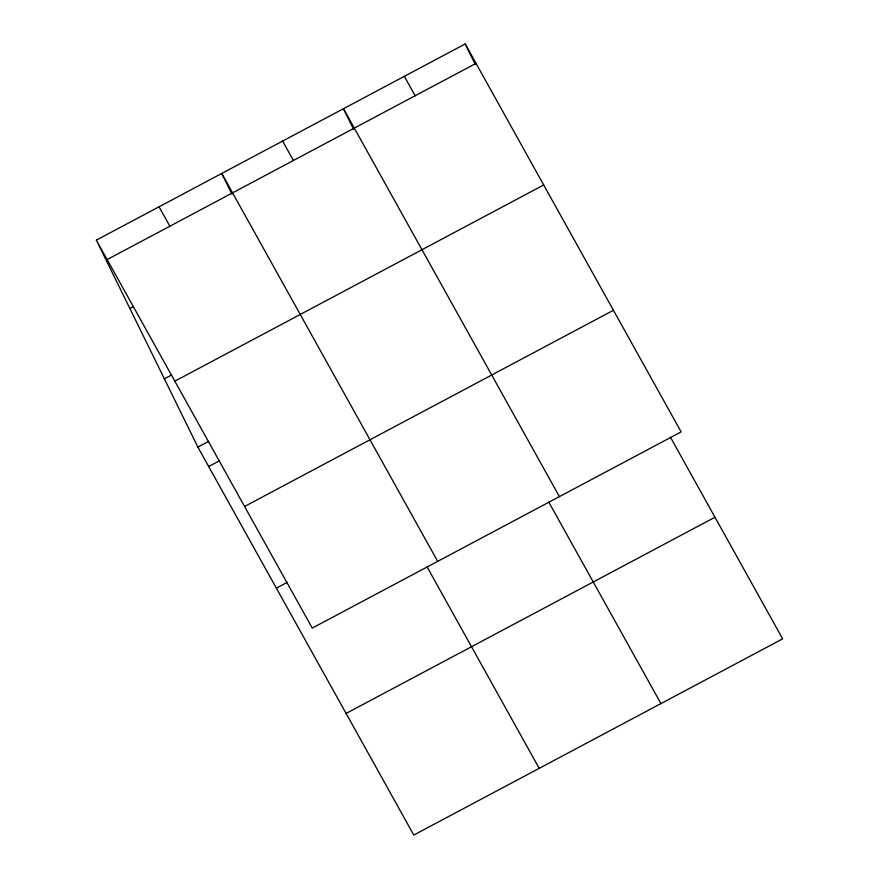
<?xml version="1.0" encoding="UTF-8"?>
<svg xmlns="http://www.w3.org/2000/svg" width="879" height="879" viewBox="0 0 879 879"><rect width="100%" height="100%" fill="white"/><g stroke="black" fill="none" stroke-linecap="round" stroke-linejoin="round"><path stroke-width="1.32" d="M96.338 240.154L465.211 43.95L681.126 431.886L312.254 628.089L96.338 240.154L197.874 447.114L413.789 835.05L782.662 638.846L670.479 437.281M107.15 259.569L476.022 63.365M129.839 308.452L133.465 306.529M164.362 378.827L171.603 374.97M174.833 381.178L543.705 184.975M197.874 447.114L208.719 441.346M208.675 466.54L219.53 460.761M244.571 506.48L613.443 310.276M276.358 588.15L287.213 582.37M346.095 713.44L714.979 517.237M404.351 76.319L415.152 95.745M559.407 496.624L343.48 108.699L353.655 129.433M548.749 502.03L660.931 703.596M282.62 141.069L293.421 160.483M437.676 561.373L221.761 173.449L231.924 194.182M427.018 566.779L539.201 768.334M159.044 206.807L169.856 226.222M465.211 43.95L475.385 64.683"/></g></svg>
